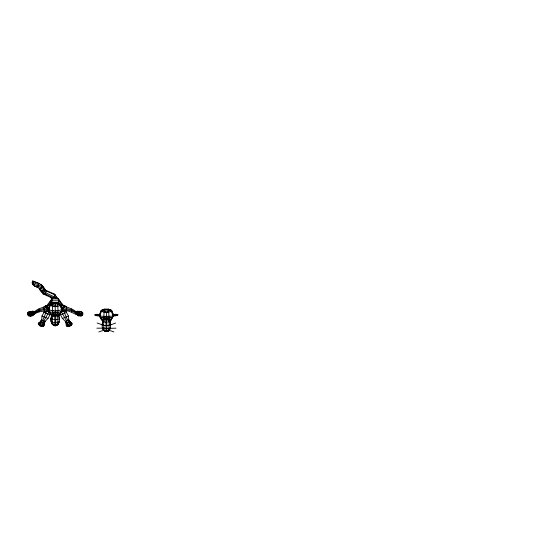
<?xml version="1.0" encoding="UTF-8"?>
<svg xmlns="http://www.w3.org/2000/svg" width="552" height="552" viewBox="0 0 552 552"><rect width="100%" height="100%" fill="white"/><g stroke="black" fill="none" stroke-linecap="round" stroke-linejoin="round"><path stroke-width="0.83" d="M48.404 309.327L48.638 310.59L51.702 315.509C50.66 318.214 50.598 321.326 51.998 323.92L53.164 324.9L55.497 325.294L55.807 319.56M101.23 318.173L100.926 318.545L102.886 321.395L102.106 324.528L102.32 327.681L103.183 329.813L104.342 330.786L106.681 331.179L106.991 325.445M65.709 311.038L68.455 316.054L68.855 321.871L70.884 325.666L69.117 326.384L66.744 326.115L66.164 325.031L67.096 322.589L66.571 320.926L61.258 311.57M50.922 318.642C50.749 321.671 51.584 324.776 54.938 325.294L54.731 316.255M115.961 328.171L105.839 328.454L102.32 327.446L103.183 329.813L106.122 331.179L105.915 322.147M103.183 329.627L104.997 331.4L106.122 331.648L108.599 330.2C109.703 323.265 108.751 316.255 108.654 309.203L104.142 309.203L101.023 310.728L99.47 314.585L100.243 317.421L102.886 321.595L105.915 322.264L109.91 321.595L112.56 317.421L113.326 314.585L111.78 310.728L108.654 309.203M78.418 313.129C74.941 311.618 79.757 310.224 81.565 312.28L82.593 313.419L82.593 314.84L81.565 315.841C74.768 315.772 69.373 308.423 61.169 311.218M77.294 312.77L77.37 311.376L77.542 315.385L77.777 315.075M80.357 311.452L76.942 312.066L77.77 311.494L77.701 312.749L76.942 312.066L77.245 311.459L77.956 311.418L78.211 312.135C77.542 314.198 77.363 310.334 78.653 311.514L81.799 311.97L82.834 313.108L82.593 314.84L76.611 314.433L76.611 313.005L77.48 311.231L77.777 311.866M77.88 312.811L77.956 311.418M78.122 312.101L78.17 311.28L79.812 313.653L80.123 316.158M104.997 331.034L106.122 331.034L106.122 331.648L104.197 330.2C103.1 323.265 104.045 316.255 104.142 309.203M30.077 315.847L28.635 315.53L28.87 315.841L29.104 313.66L28.635 311.97L28.49 312.853L27.6 313.108L27.835 313.419C29.58 313.764 32.706 313.895 33.486 312.066L32.264 311.28L28.635 311.97L27.6 313.108L27.6 314.53L28.87 315.841L30.312 316.158L32.892 315.385L32.954 311.231L28.87 312.28L27.835 313.419L27.835 314.84L33.817 314.433C38.267 311.169 44.029 310.748 49.356 311.218M32.892 312.177L32.954 311.231L34.672 312.26L38.909 309.907L49.57 306.843M59.319 314.136L58.712 315.509L59.512 318.642L59.292 321.788L58.436 323.92L56.621 325.514L55.497 325.763L55.497 325.149M112.981 316.482L109.91 321.395L110.69 324.528L110.476 327.681L109.613 329.813L107.806 331.4L106.681 331.648L106.681 331.11M49.887 312.48L50.094 313.439L52.923 314.226L57.511 314.226L58.126 310.679L57.477 303.317L55.214 302.737L52.957 303.317L50.287 304.283L48.293 308.692L49.059 311.528L51.702 315.703L54.731 316.372L58.733 315.703L61.375 311.528L62.024 309.327M32.658 315.075L32.892 315.385L33.817 314.433L33.817 313.005L32.954 311.231L33.141 312.77L32.954 311.231L32.658 311.866M49.176 311.57L43.856 320.926L43.339 322.589L44.27 325.031L43.691 326.115L41.31 326.384L39.551 325.666L41.572 321.871L41.973 316.054L44.719 311.038M32.313 312.101L32.264 311.28L32.016 315.861L30.526 314.95L30.077 311.452M41.414 284.86L43.739 290.007L42.656 290.994L40.455 290.794L40.041 288.724L37.57 287.281L38.944 283.424L41.414 284.86L43.932 287.882L43.739 290.007L42.587 290.98L40.455 290.794L39.075 288.165M61.52 310.245L61.796 310.59L60.34 313.439L57.511 314.226L52.923 314.226L52.309 310.679L52.957 303.317M52.813 316.13L52.033 313.978L53.91 314.516C51.75 317.207 52.005 321.181 53.013 324.307L54.938 325.763L55.517 325.763L55.517 325.149M44.967 289.4L44.643 291.318L43.615 292.291L41.89 292.318M76.942 312.066L77.39 312.874L81.33 313.66L82.834 313.108L81.944 312.853L81.799 311.97L81.33 313.66L81.565 315.841L82.834 314.53L81.799 314.461M30.312 316.158L30.526 314.95C30.719 314.488 34.541 311.514 32.478 311.418L32.554 312.811L33.258 312.715L33.189 311.459L32.665 311.494L32.734 312.749L32.665 311.494M40.455 284.301L43.028 286.785L46.147 290.987L45.747 292.808L44.726 293.781L43.07 293.905L40.793 290.835M37.84 287.44L34.431 285.998L32.761 284.556L32.154 282.893L32.596 280.996L38.944 283.424M61.465 308.692L63.197 306.739L65.081 305.898L65.233 306.526C60.879 312.563 49.556 312.563 45.202 306.526L45.354 305.898L47.237 306.739L48.969 308.692M45.83 307.388L46.12 306.181M46.823 308.464L47.237 306.739M47.886 309.182L48.224 307.774M55.214 302.737L55.214 314.385L54.731 316.372L53.91 314.516M105.915 322.264L106.398 320.277L106.398 312.273M46.147 290.987L55.041 294.892L54.593 296.714L51.95 298.908L46.347 306.263L51.95 300.778L58.484 300.778L64.087 306.263L54.324 294.043L45.519 290.145M115.644 323.003C111.442 324.686 106.591 326.798 102.106 324.769L102.886 321.395M77.176 312.715L77.245 311.459M43.987 324.914L45.022 321.402L47.996 318.428L50.605 313.501M32.651 312.08L33.486 312.066L31.968 312.128L30.622 313.653L32.002 312.025L30.312 311.763L32.809 312.094M109.579 319.87C106.75 324.955 111.883 319.622 111.732 318.373M48.873 307.968L50.287 304.283L51.626 304.097M100.34 313.122L101.188 310.907M45.892 312.867L42.69 320.45L41.572 321.871L39.116 322.934L41.524 319.981L45.022 321.402L43.801 324.052M58.436 323.741L57.27 324.9L55.497 325.294L58.436 323.92L59.292 321.561L55.78 322.568L52.426 322.278L51.136 321.561M109.613 329.627L108.454 330.786L106.702 331.179L109.613 329.813L110.476 327.446L109.192 328.171M55.497 325.763L57.422 324.307L58.008 322.278L57.622 316.13L58.395 313.978L56.525 314.516L55.697 316.372L55.807 319.698L50.922 318.883L51.702 315.509M57.477 303.317L60.596 304.842L60.251 305.608L61.7 309.686L61.375 311.528L57.974 312.48L52.454 312.48L49.059 311.528L48.914 310.245M45.761 313.156L46.892 310.714M78.08 312.922L79.909 314.95L78.418 315.861L78.08 312.922L78.432 312.025L80.123 311.763L79.812 313.653L78.432 312.025M113.85 315.737L114.505 314.44L115.92 314.281L117.907 314.84L117.617 315.427C110.131 316.689 102.672 316.689 95.185 315.427L94.896 314.84L96.876 314.281L99.457 314.654L100.243 317.421L103.638 318.366L109.158 318.366L112.56 317.421L113.326 314.585L111.325 310.169L109.324 309.893M115.126 315.868L115.92 314.281M116.582 315.682L117.141 314.571M39.551 325.666L38.261 323.9L38.84 322.817L41.572 321.871L43.339 322.589L45.022 321.402M41.31 326.384L43.339 322.589M49.728 302.586L51.95 298.908L51.564 297.811L43.07 293.905M40.379 321.871L41.524 319.981M60.389 312.28L60.685 312.66L58.712 315.703L59.512 318.883L55.807 319.698M109.337 325.287L110.69 324.769L109.91 321.595L111.87 318.545M58.733 315.509L60.685 312.66M70.884 325.666L72.174 323.9L71.594 322.817L68.855 321.871L67.744 320.45L63.542 310.714M100.057 313.86L99.47 314.585L99.919 315.572L101.361 311.5L104.142 310.051L108.654 310.051L111.435 311.5L112.884 315.572L113.339 314.654L114.505 314.44M100.098 316.137L99.822 316.482L100.561 317.855M71.098 324.893L71.891 324.017M108.654 310.051L106.398 312.432L101.361 311.5L101.023 310.728L104.142 309.286L108.654 309.286L111.78 310.728L111.435 311.5L106.398 312.432L104.142 310.051M62.41 311.128L60.168 313.308M49.135 309.465L44.022 309.624L38.909 310.886L34.672 313.025L33.817 313.005L33.341 312.032L33.044 312.874L33.817 314.433L33.582 314.123L34.672 313.798L34.672 311.487C39.751 307.216 47.286 307.133 51.95 302.53L58.484 302.53C63.149 307.133 70.684 307.216 75.755 311.487L75.755 313.798L76.852 314.123L76.611 314.433L77.48 311.231L75.755 312.26L71.525 309.907L60.865 306.843M60.34 313.439L57.601 316.13L56.525 314.516M60.168 312.805L62.41 310.845M65.081 305.898L61.514 308.892L61.7 309.686L62.141 308.692L60.596 304.842L57.477 303.4L55.214 302.917L49.839 304.842L50.184 305.608L48.735 309.686L48.921 308.892L45.354 305.898M61.658 309.52L65.233 306.526M56.621 325.273L57.27 324.783M107.806 331.165L108.454 330.669L107.806 330.372M40.041 288.724L41.462 287.992L41.917 286.709L38.212 284.549L33.21 282.665L32.154 282.893M66.447 324.914L65.405 321.402L68.91 319.981L71.311 322.934L68.855 321.871L67.096 322.589L65.405 321.402L62.438 318.428L59.823 313.501M66.164 325.031L71.594 322.817M66.744 326.115L72.174 323.9M62.438 318.428L68.455 316.054M60.644 314.743L66.592 312.397M98.877 331.931C103.679 329.751 109.117 329.751 113.926 331.931M51.95 304.255L44.022 306.788L44.022 311.045L48.783 311.245M111.518 319.325L108.696 320.112L104.1 320.112L101.278 319.325L100.926 318.545M80.357 315.847L81.799 315.53M32.761 284.556L33.817 284.328L37.75 285.832L41.462 287.992L42.587 290.98L44.726 293.781L53.434 297.687L58.484 298.908L60.706 302.586M30.643 315.751L32.016 315.861L32.016 314.557M101.471 310.169L104.142 309.803M54.172 324.307L53.013 324.307L57.422 324.307L56.263 324.307M106.681 331.179L107.806 331.034M77.625 312.094L78.467 312.128M50.08 304.393L51.322 304.304M27.6 313.108L28.635 313.039M28.635 314.461L27.6 314.53L27.835 314.84M53.434 297.687L51.564 297.811L51.757 299.287M100.968 317.621L111.835 317.621M61.548 311.252L66.412 311.045L66.412 306.788L58.484 304.255L60.354 304.393M76.611 313.005L75.755 313.025L71.525 310.886L66.412 309.624L61.548 309.472M41.497 326.046L43.408 325.997M102.251 319.594L110.552 319.594M58.484 303.676L58.484 298.908L51.95 298.908L51.95 303.676M50.287 304.283L51.626 304.283M58.809 304.283L60.14 304.283L61.562 307.968M49.839 304.842L51.398 304.842M59.036 304.842L60.596 304.842M54.462 306.388L50.184 305.608C53.185 303.255 57.249 303.255 60.251 305.608L57.477 306.388L52.957 306.388L55.214 305.663L57.477 306.388L55.966 306.388M109.993 310.169L111.325 310.169M52.309 310.679L53.765 310.679M56.67 310.679L58.126 310.679M104.142 312.273L108.654 312.273M52.454 312.48L53.834 312.48M56.594 312.48L57.974 312.48M53.413 314.371L57.015 314.371M94.896 314.84L99.553 314.84M113.25 314.84L117.907 314.84M95.185 315.427L99.843 315.427M112.953 315.427L117.617 315.427M103.493 316.565L104.949 316.565M107.854 316.565L109.303 316.565M103.638 318.366L105.018 318.366M107.778 318.366L109.158 318.366M109.662 322.34L109.682 322.879M51.998 323.741L53.164 324.9L53.813 324.9M56.621 324.9L57.27 324.9M55.517 325.549L54.91 325.549M96.841 328.171L103.603 328.171M107.806 330.669L108.454 330.669M108.454 330.786L107.806 330.786L107.806 331.4M67.027 325.997L68.938 326.046M77.777 312.08L77.038 312.052L77.48 311.231L77.542 312.177M81.799 313.039L82.834 313.108M58.809 304.097L60.14 304.283M39.482 289.634L39.958 289.703M79.792 315.751L78.418 315.861L78.418 314.557M53.164 324.9L54.938 325.763L54.938 325.149L54.91 325.749M53.82 315.316C53.861 315.33 53.309 315.171 53.875 315.33M97.159 323.003L103.459 325.287M39.22 283.583L32.596 280.996L34.431 285.998L37.57 287.281M43.843 312.397L49.79 314.743M41.973 316.054L47.996 318.428M38.84 322.817L44.27 325.031M38.261 323.9L43.691 326.115M43.974 293.767L46.264 294.837M58.484 298.908L45.747 292.808L43.677 290.021L43.863 287.916L42.959 286.723M53.164 324.783L53.813 325.273M45.202 306.526L48.769 309.52M48.024 310.845L49.149 311.825M50.266 313.308L48.024 311.128M38.543 324.017L39.33 324.893M54.324 294.043L55.159 295.389M68.91 319.981L70.056 321.871M55.041 294.892L55.897 296.362M67.096 322.589L69.117 326.384M98.297 314.44L98.946 315.737M96.876 314.281L97.669 315.868M95.662 314.571L96.22 315.682M65.405 321.402L66.633 324.052M103.217 319.87L103.997 322.016M77.404 311.88L77.701 312.749M50.853 296.962L51.508 299.239M33.03 311.88L33.258 312.715M106.398 320.277L106.991 325.59M55.214 314.385L55.697 316.255M64.315 306.181L64.605 307.388M63.197 306.739L63.611 308.464M62.21 307.774L62.548 309.182M33.065 311.376L33.141 312.77M32.478 311.418L32.554 312.811M110.131 323.996L110.131 324.569M108.599 329.813L108.599 330.2M106.094 331.034L106.094 331.635M104.997 330.786L104.997 331.4M81.565 312.28L81.565 313.35M81.565 314.771L81.565 315.841M77.542 314.495L77.542 315.385M71.525 308.927L71.525 311.866M57.511 313.439L57.511 314.226L52.923 314.226L52.923 313.439M56.621 324.486L56.621 325.514M53.813 324.486L53.813 325.514M38.909 308.927L38.909 311.866M32.892 314.495L32.892 315.385M28.87 312.28L28.87 313.35M28.87 314.771L28.87 315.841M67.275 322.927L66.73 324.797L67.309 325.887L69.014 326.177L70.773 325.459L71.608 324.134L71.029 323.051L69.041 322.209L67.275 322.927M39.399 323.051L38.819 324.134L39.654 325.459L41.421 326.177L43.125 325.887L43.705 324.797L43.159 322.927L41.393 322.209L39.399 323.051M56.263 315.413L57.291 315.116L56.263 315.413M56.849 315.247L57.201 315.144L56.849 315.247"/></g></svg>
